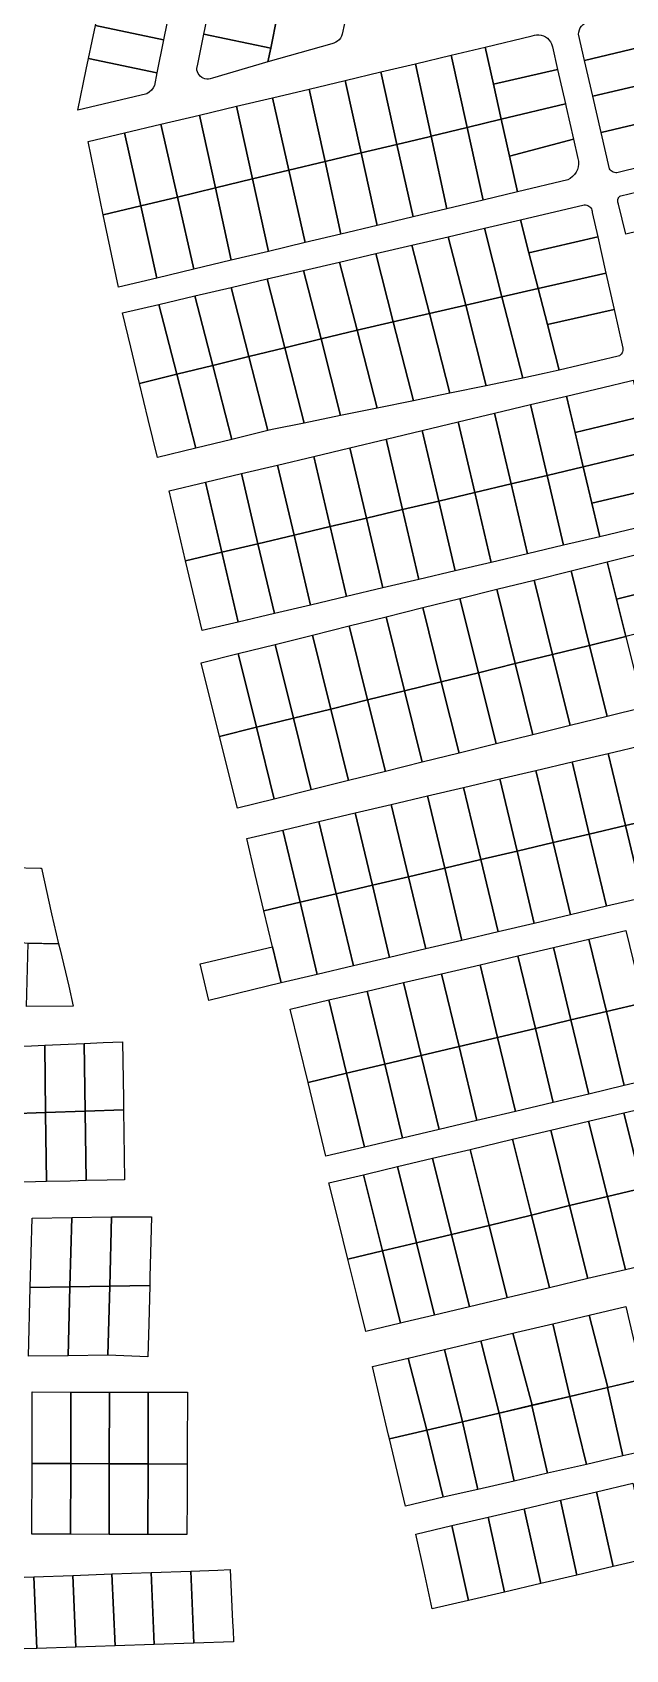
# Model space of a CAD drawing. Header units: millimetres. Extents: x 522658 to 553925, y 7796479 to 7820139.
# Drawn here: x 543034 to 543273, y 7804244 to 7804897 of the extents above; entities that cross this region are included whole.
import ezdxf

# ---------------------------------------------------------------- set-up
doc = ezdxf.new("R2010")
doc.units = ezdxf.units.MM
doc.layers.add('ZONA RESIDENCIAL 2 (ZR_2)', color=2, linetype='Continuous')

msp = doc.modelspace()

# ---------------------------------------------------------------- linework, layer by layer
at = {"layer": 'ZONA RESIDENCIAL 2 (ZR_2)'}
for points in [[(543089.45, 7804907.25), (543086.8, 7804893.96), (543059.35, 7804899.78), (543060.49, 7804905.16), (543062.15, 7804913.02), (543089.45, 7804907.25)], [(543130.06, 7804890.71), (543103.12, 7804896.33), (543105.79, 7804909.15), (543132.74, 7804903.53), (543130.06, 7804890.71)], [(543130.06, 7804890.71), (543132.74, 7804903.53), (543134.22, 7804910.62), (543160.84, 7804904.92), (543158.99, 7804896.3), (543158.67, 7804895.5), (543158.24, 7804894.75), (543157.69, 7804894.08), (543157.05, 7804893.5), (543156.33, 7804893.02), (543155.54, 7804892.66), (543154.71, 7804892.43), (543128.89, 7804885.12), (543130.06, 7804890.71)], [(543287.75, 7804893.04), (543256.84, 7804885.64), (543254.39, 7804896.25), (543254.49, 7804897.14), (543254.72, 7804898.01), (543255.1, 7804898.83), (543255.6, 7804899.57), (543256.22, 7804900.23), (543256.93, 7804900.77), (543257.73, 7804901.19), (543258.58, 7804901.48), (543284.24, 7804907.62), (543287.75, 7804893.04)], [(543086.8, 7804893.96), (543084.14, 7804880.69), (543056.54, 7804886.52), (543058, 7804893.42), (543059.35, 7804899.78), (543086.8, 7804893.96)], [(543106.51, 7804878.54), (543105.64, 7804878.24), (543104.93, 7804878.13), (543104.21, 7804878.13), (543103.5, 7804878.26), (543102.82, 7804878.5), (543102.19, 7804878.84), (543101.63, 7804879.29), (543101.15, 7804879.82), (543100.76, 7804880.42), (543100.47, 7804881.09), (543100.3, 7804881.78), (543100.24, 7804882.5), (543100.6, 7804884.21), (543103.12, 7804896.33), (543130.06, 7804890.71), (543128.89, 7804885.12), (543106.51, 7804878.54)], [(543245.93, 7804882.02), (543220.02, 7804876.1), (543216.68, 7804891.07), (543235.71, 7804895.59), (543236.57, 7804895.86), (543237.46, 7804896), (543238.39, 7804896.01), (543239.31, 7804895.87), (543240.2, 7804895.59), (543241.03, 7804895.17), (543241.79, 7804894.64), (543242.45, 7804893.99), (543243.01, 7804893.24), (543243.45, 7804892.42), (543243.75, 7804891.54), (543243.82, 7804891.22), (543245.93, 7804882.02)], [(543220.02, 7804876.1), (543223.18, 7804861.9), (543209.38, 7804858.59), (543202.97, 7804887.81), (543216.68, 7804891.07), (543220.02, 7804876.1)], [(543256.84, 7804885.64), (543287.75, 7804893.04), (543291.23, 7804878.59), (543260.17, 7804871.2), (543256.84, 7804885.64)], [(543084.14, 7804880.69), (543083.12, 7804875.56), (543082.57, 7804874.56), (543081.87, 7804873.66), (543081.04, 7804872.87), (543080.1, 7804872.22), (543052.12, 7804865.6), (543055.6, 7804882.06), (543056.54, 7804886.52), (543084.14, 7804880.69)], [(543194.85, 7804855.1), (543194.02, 7804854.89), (543181.06, 7804851.78), (543174.51, 7804881.04), (543188.55, 7804884.38), (543194.85, 7804855.1)], [(543209.38, 7804858.59), (543194.85, 7804855.1), (543188.55, 7804884.38), (543202.97, 7804887.81), (543209.38, 7804858.59)], [(543152, 7804844.81), (543145.55, 7804874.15), (543160.16, 7804877.63), (543166.64, 7804848.32), (543152, 7804844.81)], [(543166.64, 7804848.32), (543160.16, 7804877.63), (543174.51, 7804881.04), (543181.06, 7804851.78), (543166.64, 7804848.32)], [(543220.02, 7804876.1), (543245.93, 7804882.02), (543249.11, 7804868.11), (543223.18, 7804861.9), (543220.02, 7804876.1)], [(543294.74, 7804864.01), (543263.54, 7804856.58), (543260.17, 7804871.2), (543291.23, 7804878.59), (543294.74, 7804864.01)], [(543122.77, 7804837.8), (543116.28, 7804867.19), (543130.74, 7804870.63), (543137.37, 7804841.3), (543122.77, 7804837.8)], [(543137.37, 7804841.3), (543130.74, 7804870.63), (543145.55, 7804874.15), (543152, 7804844.81), (543137.37, 7804841.3)], [(543092.37, 7804830.51), (543085.68, 7804859.92), (543101.26, 7804863.62), (543107.71, 7804834.19), (543092.37, 7804830.51)], [(543107.71, 7804834.19), (543101.26, 7804863.62), (543116.28, 7804867.19), (543122.77, 7804837.8), (543107.71, 7804834.19)], [(543252.37, 7804853.87), (543226.5, 7804846.95), (543223.18, 7804861.9), (543249.11, 7804868.11), (543249.4, 7804866.86), (543252.37, 7804853.87)], [(543263.54, 7804856.58), (543294.74, 7804864.01), (543298.75, 7804847.39), (543270.41, 7804840.39), (543269.91, 7804840.32), (543269.4, 7804840.33), (543268.9, 7804840.42), (543268.42, 7804840.58), (543267.97, 7804840.82), (543267.57, 7804841.13), (543267.22, 7804841.5), (543266.93, 7804841.92), (543263.54, 7804856.58)], [(543062.47, 7804823.35), (543056.31, 7804852.94), (543071.03, 7804856.44), (543077.58, 7804826.97), (543062.47, 7804823.35)], [(543077.58, 7804826.97), (543071.03, 7804856.44), (543085.68, 7804859.92), (543092.37, 7804830.51), (543077.58, 7804826.97)], [(543215.81, 7804829.29), (543201.16, 7804825.78), (543194.85, 7804855.1), (543209.38, 7804858.59), (543215.81, 7804829.29)], [(543226.5, 7804846.95), (543229.69, 7804832.61), (543215.81, 7804829.29), (543209.38, 7804858.59), (543223.18, 7804861.9), (543226.5, 7804846.95)], [(543173.12, 7804819.06), (543166.64, 7804848.32), (543181.06, 7804851.78), (543187.61, 7804822.53), (543173.12, 7804819.06)], [(543201.16, 7804825.78), (543187.61, 7804822.53), (543181.06, 7804851.78), (543194.02, 7804854.89), (543194.85, 7804855.1), (543201.16, 7804825.78)], [(543229.69, 7804832.61), (543226.5, 7804846.95), (543252.37, 7804853.87), (543254.15, 7804846.11), (543254.34, 7804844.96), (543254.38, 7804843.8), (543254.22, 7804842.66), (543253.9, 7804841.57), (543253.4, 7804840.53), (543252.75, 7804839.59), (543251.97, 7804838.75), (543251.06, 7804838.05), (543250.06, 7804837.49), (543229.69, 7804832.61)], [(543143.98, 7804812.08), (543137.37, 7804841.3), (543152, 7804844.81), (543158.44, 7804815.54), (543143.98, 7804812.08)], [(543158.44, 7804815.54), (543152, 7804844.81), (543166.64, 7804848.32), (543173.12, 7804819.06), (543158.44, 7804815.54)], [(543114.12, 7804804.93), (543107.71, 7804834.19), (543122.77, 7804837.8), (543129.23, 7804808.55), (543114.12, 7804804.93)], [(543129.23, 7804808.55), (543122.77, 7804837.8), (543137.37, 7804841.3), (543143.98, 7804812.08), (543129.23, 7804808.55)], [(543305.22, 7804823.14), (543305.12, 7804823.12), (543273.46, 7804815.56), (543270.55, 7804827.66), (543270.38, 7804828.01), (543270.26, 7804828.38), (543270.2, 7804828.77), (543270.21, 7804829.16), (543270.28, 7804829.54), (543270.41, 7804829.91), (543270.6, 7804830.25), (543270.84, 7804830.56), (543271.12, 7804830.82), (543271.45, 7804831.04), (543301.78, 7804838.2), (543305.22, 7804823.14)], [(543084.07, 7804797.73), (543077.58, 7804826.97), (543092.37, 7804830.51), (543099.02, 7804801.31), (543084.07, 7804797.73)], [(543099.02, 7804801.31), (543092.37, 7804830.51), (543107.71, 7804834.19), (543114.12, 7804804.93), (543099.02, 7804801.31)], [(543068.58, 7804794.02), (543062.47, 7804823.35), (543077.58, 7804826.97), (543084.07, 7804797.73), (543068.58, 7804794.02)], [(543262.12, 7804814.38), (543234.35, 7804808.02), (543230.95, 7804821.3), (543256.71, 7804827.32), (543257.2, 7804827.31), (543257.69, 7804827.23), (543258.16, 7804827.06), (543258.59, 7804826.82), (543258.97, 7804826.5), (543259.3, 7804826.13), (543259.56, 7804825.71), (543259.75, 7804825.26), (543259.85, 7804824.77), (543259.88, 7804824.28), (543262.12, 7804814.38)], [(543223.44, 7804790.13), (543208.82, 7804786.78), (543201.73, 7804814.46), (543216.34, 7804817.88), (543223.44, 7804790.13)], [(543238.07, 7804793.48), (543223.44, 7804790.13), (543216.34, 7804817.88), (543230.95, 7804821.3), (543234.35, 7804808.02), (543238.07, 7804793.48)], [(543194.19, 7804783.42), (543179.57, 7804780.07), (543172.51, 7804807.63), (543187.12, 7804811.05), (543194.19, 7804783.42)], [(543208.82, 7804786.78), (543194.19, 7804783.42), (543187.12, 7804811.05), (543201.73, 7804814.46), (543208.82, 7804786.78)], [(543234.35, 7804808.02), (543262.12, 7804814.38), (543265.43, 7804799.75), (543238.07, 7804793.48), (543234.35, 7804808.02)], [(543164.95, 7804776.72), (543150.38, 7804773.16), (543143.29, 7804800.8), (543157.9, 7804804.22), (543164.95, 7804776.72)], [(543179.57, 7804780.07), (543164.95, 7804776.72), (543157.9, 7804804.22), (543172.51, 7804807.63), (543179.57, 7804780.07)], [(543135.81, 7804769.59), (543121.24, 7804766.02), (543114.07, 7804793.97), (543128.68, 7804797.38), (543135.81, 7804769.59)], [(543150.38, 7804773.16), (543135.81, 7804769.59), (543128.68, 7804797.38), (543143.29, 7804800.8), (543150.38, 7804773.16)], [(543268.74, 7804785.12), (543241.79, 7804778.94), (543238.07, 7804793.48), (543265.43, 7804799.75), (543268.74, 7804785.12)], [(543121.24, 7804766.02), (543106.67, 7804762.46), (543099.46, 7804790.55), (543114.07, 7804793.97), (543121.24, 7804766.02)], [(543223.44, 7804790.13), (543238.07, 7804793.48), (543241.79, 7804778.94), (543246.5, 7804760.54), (543240.51, 7804759.13), (543231.84, 7804757.33), (543223.44, 7804790.13)], [(543092.1, 7804758.89), (543077.09, 7804755.22), (543073.59, 7804769.8), (543070.24, 7804783.73), (543084.85, 7804787.14), (543092.1, 7804758.89)], [(543106.67, 7804762.46), (543092.1, 7804758.89), (543084.85, 7804787.14), (543099.46, 7804790.55), (543106.67, 7804762.46)], [(543194.19, 7804783.42), (543208.82, 7804786.78), (543217.14, 7804754.27), (543202.44, 7804751.21), (543194.19, 7804783.42)], [(543208.82, 7804786.78), (543223.44, 7804790.13), (543231.84, 7804757.33), (543217.14, 7804754.27), (543208.82, 7804786.78)], [(543272.27, 7804769.47), (543272.32, 7804768.96), (543272.28, 7804768.45), (543272.15, 7804767.96), (543271.95, 7804767.49), (543271.66, 7804767.07), (543271.31, 7804766.7), (543270.9, 7804766.39), (543270.45, 7804766.16), (543246.5, 7804760.54), (543241.79, 7804778.94), (543268.74, 7804785.12), (543272.27, 7804769.47)], [(543164.95, 7804776.72), (543179.57, 7804780.07), (543187.74, 7804748.18), (543173.03, 7804745.18), (543164.95, 7804776.72)], [(543179.57, 7804780.07), (543194.19, 7804783.42), (543202.44, 7804751.21), (543195.9, 7804749.85), (543187.74, 7804748.18), (543179.57, 7804780.07)], [(543135.81, 7804769.59), (543150.38, 7804773.16), (543158.32, 7804742.18), (543143.61, 7804739.18), (543135.81, 7804769.59)], [(543150.38, 7804773.16), (543164.95, 7804776.72), (543173.03, 7804745.18), (543158.32, 7804742.18), (543150.38, 7804773.16)], [(543106.67, 7804762.46), (543121.24, 7804766.02), (543128.91, 7804736.12), (543114.34, 7804732.55), (543106.67, 7804762.46)], [(543121.24, 7804766.02), (543135.81, 7804769.59), (543143.61, 7804739.18), (543130.6, 7804736.53), (543128.91, 7804736.12), (543121.24, 7804766.02)], [(543077.09, 7804755.22), (543092.1, 7804758.89), (543099.77, 7804728.99), (543084.31, 7804725.2), (543080.6, 7804740.64), (543077.09, 7804755.22)], [(543092.1, 7804758.89), (543106.67, 7804762.46), (543114.34, 7804732.55), (543099.77, 7804728.99), (543092.1, 7804758.89)], [(543279.89, 7804741.79), (543253.04, 7804735.37), (543249.58, 7804750.1), (543264.17, 7804753.59), (543275.32, 7804756.25), (543276.43, 7804756.52), (543279.89, 7804741.79)], [(543241.71, 7804718.01), (543227.11, 7804714.56), (543220.4, 7804743.13), (543234.99, 7804746.62), (543241.71, 7804718.01)], [(543256.31, 7804721.46), (543241.71, 7804718.01), (543234.99, 7804746.62), (543249.58, 7804750.1), (543256.31, 7804721.46)], [(543212.51, 7804711.11), (543197.91, 7804707.66), (543191.22, 7804736.16), (543205.81, 7804739.65), (543212.51, 7804711.11)], [(543227.11, 7804714.56), (543212.51, 7804711.11), (543205.81, 7804739.65), (543220.4, 7804743.13), (543227.11, 7804714.56)], [(543283.16, 7804727.88), (543256.31, 7804721.46), (543253.04, 7804735.37), (543279.89, 7804741.79), (543280.04, 7804741.16), (543283.16, 7804727.88)], [(543183.31, 7804704.21), (543168.72, 7804700.76), (543162.04, 7804729.19), (543176.63, 7804732.68), (543183.31, 7804704.21)], [(543197.91, 7804707.66), (543183.31, 7804704.21), (543176.63, 7804732.68), (543191.22, 7804736.16), (543197.91, 7804707.66)], [(543154.12, 7804697.31), (543139.52, 7804693.86), (543132.86, 7804722.22), (543147.45, 7804725.71), (543154.12, 7804697.31)], [(543168.72, 7804700.76), (543154.12, 7804697.31), (543147.45, 7804725.71), (543162.04, 7804729.19), (543168.72, 7804700.76)], [(543286.62, 7804713.15), (543259.75, 7804706.8), (543256.31, 7804721.46), (543283.16, 7804727.88), (543283.18, 7804727.81), (543286.58, 7804713.31), (543286.62, 7804713.15)], [(543124.92, 7804690.41), (543110.32, 7804686.96), (543103.68, 7804715.25), (543118.27, 7804718.74), (543124.92, 7804690.41)], [(543139.52, 7804693.86), (543124.92, 7804690.41), (543118.27, 7804718.74), (543132.86, 7804722.22), (543139.52, 7804693.86)], [(543241.71, 7804718.01), (543256.31, 7804721.46), (543262.94, 7804693.21), (543248.34, 7804689.77), (543241.71, 7804718.01)], [(543110.32, 7804686.96), (543095.72, 7804683.51), (543089.09, 7804711.77), (543103.68, 7804715.25), (543110.32, 7804686.96)], [(543212.51, 7804711.11), (543227.11, 7804714.56), (543233.74, 7804686.32), (543219.14, 7804682.88), (543212.51, 7804711.11)], [(543227.11, 7804714.56), (543241.71, 7804718.01), (543248.34, 7804689.77), (543233.74, 7804686.32), (543227.11, 7804714.56)], [(543259.75, 7804706.8), (543286.62, 7804713.15), (543289.82, 7804699.53), (543288.48, 7804699.23), (543277.54, 7804696.66), (543262.94, 7804693.21), (543259.75, 7804706.8)], [(543183.31, 7804704.21), (543197.91, 7804707.66), (543204.54, 7804679.43), (543189.94, 7804675.99), (543183.31, 7804704.21)], [(543197.91, 7804707.66), (543212.51, 7804711.11), (543219.14, 7804682.88), (543204.54, 7804679.43), (543197.91, 7804707.66)], [(543154.12, 7804697.31), (543168.72, 7804700.76), (543175.34, 7804672.54), (543160.74, 7804669.1), (543154.12, 7804697.31)], [(543168.72, 7804700.76), (543183.31, 7804704.21), (543189.94, 7804675.99), (543175.34, 7804672.54), (543168.72, 7804700.76)], [(543124.92, 7804690.41), (543139.52, 7804693.86), (543146.14, 7804665.65), (543131.54, 7804662.21), (543124.92, 7804690.41)], [(543139.52, 7804693.86), (543154.12, 7804697.31), (543160.74, 7804669.1), (543146.14, 7804665.65), (543139.52, 7804693.86)], [(543095.72, 7804683.51), (543110.32, 7804686.96), (543116.94, 7804658.76), (543102.34, 7804655.31), (543095.72, 7804683.51)], [(543110.32, 7804686.96), (543124.92, 7804690.41), (543131.54, 7804662.21), (543116.94, 7804658.76), (543110.32, 7804686.96)], [(543296.66, 7804674.74), (543269.67, 7804668.04), (543265.94, 7804683.08), (543292.92, 7804689.78), (543296.66, 7804674.74)], [(543273.43, 7804652.92), (543258.83, 7804649.33), (543251.35, 7804679.45), (543265.94, 7804683.08), (543273.43, 7804652.92)], [(543243.93, 7804645.66), (543228.82, 7804641.95), (543221.35, 7804672), (543236.45, 7804675.75), (543243.93, 7804645.66)], [(543258.83, 7804649.33), (543243.93, 7804645.66), (543236.45, 7804675.75), (543251.35, 7804679.45), (543258.83, 7804649.33)], [(543269.67, 7804668.04), (543296.66, 7804674.74), (543300.43, 7804659.56), (543273.43, 7804652.92), (543269.67, 7804668.04)], [(543213.97, 7804638.3), (543198.96, 7804634.6), (543191.51, 7804664.58), (543206.51, 7804668.31), (543213.97, 7804638.3)], [(543228.82, 7804641.95), (543213.97, 7804638.3), (543206.51, 7804668.31), (543221.35, 7804672), (543228.82, 7804641.95)], [(543184.1, 7804630.95), (543169.21, 7804627.29), (543161.78, 7804657.19), (543176.66, 7804660.89), (543184.1, 7804630.95)], [(543198.96, 7804634.6), (543184.1, 7804630.95), (543176.66, 7804660.89), (543191.51, 7804664.58), (543198.96, 7804634.6)], [(543154.31, 7804623.62), (543139.25, 7804619.92), (543131.84, 7804649.75), (543146.89, 7804653.49), (543154.31, 7804623.62)], [(543169.21, 7804627.29), (543154.31, 7804623.62), (543146.89, 7804653.49), (543161.78, 7804657.19), (543169.21, 7804627.29)], [(543139.25, 7804619.92), (543124.29, 7804616.24), (543116.89, 7804646.04), (543131.84, 7804649.75), (543139.25, 7804619.92)], [(543243.93, 7804645.66), (543258.83, 7804649.33), (543265.96, 7804620.65), (543251.06, 7804616.95), (543243.93, 7804645.66)], [(543258.83, 7804649.33), (543273.43, 7804652.92), (543280.55, 7804624.28), (543265.96, 7804620.65), (543258.83, 7804649.33)], [(543124.29, 7804616.24), (543109.39, 7804612.58), (543102, 7804642.34), (543116.89, 7804646.04), (543124.29, 7804616.24)], [(543213.97, 7804638.3), (543228.82, 7804641.95), (543235.96, 7804613.2), (543221.12, 7804609.51), (543213.97, 7804638.3)], [(543228.82, 7804641.95), (543243.93, 7804645.66), (543251.06, 7804616.95), (543235.96, 7804613.2), (543228.82, 7804641.95)], [(543184.1, 7804630.95), (543198.96, 7804634.6), (543206.12, 7804605.78), (543191.27, 7804602.09), (543184.1, 7804630.95)], [(543198.96, 7804634.6), (543213.97, 7804638.3), (543221.12, 7804609.51), (543206.12, 7804605.78), (543198.96, 7804634.6)], [(543154.31, 7804623.62), (543169.21, 7804627.29), (543176.39, 7804598.39), (543161.5, 7804594.69), (543154.31, 7804623.62)], [(543169.21, 7804627.29), (543184.1, 7804630.95), (543191.27, 7804602.09), (543176.39, 7804598.39), (543169.21, 7804627.29)], [(543139.25, 7804619.92), (543154.31, 7804623.62), (543161.5, 7804594.69), (543146.45, 7804590.95), (543139.25, 7804619.92)], [(543109.39, 7804612.58), (543124.29, 7804616.24), (543131.5, 7804587.23), (543116.61, 7804583.53), (543109.39, 7804612.58)], [(543124.29, 7804616.24), (543139.25, 7804619.92), (543146.45, 7804590.95), (543131.5, 7804587.23), (543124.29, 7804616.24)], [(543266.37, 7804605.69), (543280.97, 7804609.13), (543284.45, 7804594.57), (543287.93, 7804579.98), (543273.33, 7804576.54), (543266.37, 7804605.69)], [(543237.17, 7804598.81), (543251.78, 7804602.25), (543258.73, 7804573.09), (543244.13, 7804569.65), (543237.17, 7804598.81)], [(543251.78, 7804602.25), (543266.37, 7804605.69), (543273.33, 7804576.54), (543258.73, 7804573.09), (543251.78, 7804602.25)], [(543207.97, 7804591.93), (543222.57, 7804595.37), (543229.53, 7804566.2), (543214.93, 7804562.76), (543207.97, 7804591.93)], [(543222.57, 7804595.37), (543237.17, 7804598.81), (543244.13, 7804569.65), (543229.53, 7804566.2), (543222.57, 7804595.37)], [(543178.77, 7804585.05), (543193.37, 7804588.49), (543200.33, 7804559.31), (543185.73, 7804555.87), (543178.77, 7804585.05)], [(543193.37, 7804588.49), (543207.97, 7804591.93), (543214.93, 7804562.76), (543200.33, 7804559.31), (543193.37, 7804588.49)], [(543149.57, 7804578.17), (543164.17, 7804581.61), (543171.13, 7804552.43), (543156.53, 7804548.99), (543149.57, 7804578.17)], [(543164.17, 7804581.61), (543178.77, 7804585.05), (543185.73, 7804555.87), (543171.13, 7804552.43), (543164.17, 7804581.61)], [(543134.97, 7804574.73), (543149.57, 7804578.17), (543156.53, 7804548.99), (543141.93, 7804545.55), (543134.97, 7804574.73)], [(543280.29, 7804547.35), (543265.69, 7804543.91), (543258.73, 7804573.09), (543273.33, 7804576.54), (543280.29, 7804547.35)], [(543280.29, 7804547.35), (543273.33, 7804576.54), (543287.93, 7804579.98), (543291.41, 7804565.39), (543294.89, 7804550.8), (543280.29, 7804547.35)], [(543120.37, 7804571.29), (543134.97, 7804574.73), (543141.93, 7804545.55), (543127.33, 7804542.11), (543123.85, 7804556.7), (543120.37, 7804571.29)], [(543251.09, 7804540.46), (543236.49, 7804537.02), (543229.53, 7804566.2), (543244.13, 7804569.65), (543251.09, 7804540.46)], [(543265.69, 7804543.91), (543251.09, 7804540.46), (543244.13, 7804569.65), (543258.73, 7804573.09), (543265.69, 7804543.91)], [(543221.89, 7804533.58), (543207.29, 7804530.14), (543200.33, 7804559.31), (543214.93, 7804562.76), (543221.89, 7804533.58)], [(543236.49, 7804537.02), (543221.89, 7804533.58), (543214.93, 7804562.76), (543229.53, 7804566.2), (543236.49, 7804537.02)], [(543037.57, 7804559.26), (543041.53, 7804540.85), (543044.4, 7804528.73), (543024.09, 7804529.15), (543025.17, 7804559.53), (543037.09, 7804559.25), (543037.17, 7804559.25), (543037.57, 7804559.26)], [(543192.69, 7804526.7), (543178.09, 7804523.26), (543171.13, 7804552.43), (543185.73, 7804555.87), (543192.69, 7804526.7)], [(543207.29, 7804530.14), (543192.69, 7804526.7), (543185.73, 7804555.87), (543200.33, 7804559.31), (543207.29, 7804530.14)], [(543163.49, 7804519.82), (543148.89, 7804516.37), (543141.93, 7804545.55), (543156.53, 7804548.99), (543163.49, 7804519.82)], [(543178.09, 7804523.26), (543163.49, 7804519.82), (543156.53, 7804548.99), (543171.13, 7804552.43), (543178.09, 7804523.26)], [(543148.89, 7804516.37), (543134.29, 7804512.93), (543130.81, 7804527.52), (543127.33, 7804542.11), (543141.93, 7804545.55), (543148.89, 7804516.37)], [(543265.61, 7804501.4), (543251.32, 7804498), (543244.27, 7804527.25), (543258.57, 7804530.59), (543265.61, 7804501.4)], [(543280.56, 7804504.96), (543265.61, 7804501.4), (543258.57, 7804530.59), (543273.54, 7804534.09), (543280.56, 7804504.96)], [(543031.39, 7804503.47), (543032.07, 7804528.99), (543044.4, 7804528.73), (543044.99, 7804526.25), (543048.51, 7804511.67), (543050.24, 7804503.62), (543031.39, 7804503.47)], [(543101.61, 7804520.64), (543130.81, 7804527.52), (543134.29, 7804512.93), (543105.12, 7804505.91), (543101.61, 7804520.64)], [(543236.96, 7804494.57), (543221.69, 7804490.94), (543214.61, 7804520.32), (543229.89, 7804523.89), (543236.96, 7804494.57)], [(543251.32, 7804498), (543236.96, 7804494.57), (543229.89, 7804523.89), (543244.27, 7804527.25), (543251.32, 7804498)], [(543206.14, 7804487.24), (543190.84, 7804483.59), (543183.73, 7804513.1), (543199.04, 7804516.68), (543206.14, 7804487.24)], [(543221.69, 7804490.94), (543206.14, 7804487.24), (543199.04, 7804516.68), (543214.61, 7804520.32), (543221.69, 7804490.94)], [(543176.12, 7804480.09), (543160.74, 7804476.42), (543153.59, 7804506.05), (543168.99, 7804509.65), (543176.12, 7804480.09)], [(543190.84, 7804483.59), (543176.12, 7804480.09), (543168.99, 7804509.65), (543183.73, 7804513.1), (543190.84, 7804483.59)], [(543160.74, 7804476.42), (543145.15, 7804472.71), (543137.99, 7804502.4), (543153.59, 7804506.05), (543160.74, 7804476.42)], [(543265.61, 7804501.4), (543280.56, 7804504.96), (543287.79, 7804474.98), (543272.83, 7804471.44), (543265.61, 7804501.4)], [(543236.96, 7804494.57), (543251.32, 7804498), (543258.54, 7804468.06), (543244.17, 7804464.66), (543236.96, 7804494.57)], [(543251.32, 7804498), (543265.61, 7804501.4), (543272.83, 7804471.44), (543258.54, 7804468.06), (543251.32, 7804498)], [(543206.14, 7804487.24), (543221.69, 7804490.94), (543228.9, 7804461.05), (543215.04, 7804457.77), (543213.34, 7804457.37), (543206.14, 7804487.24)], [(543221.69, 7804490.94), (543236.96, 7804494.57), (543244.17, 7804464.66), (543228.9, 7804461.05), (543221.69, 7804490.94)], [(543039.19, 7804460.54), (543024.2, 7804460.01), (543023.83, 7804487.11), (543033.53, 7804487.54), (543038.82, 7804487.77), (543039.19, 7804460.54)], [(543055.17, 7804461.11), (543039.19, 7804460.54), (543038.82, 7804487.77), (543048.28, 7804488.19), (543054.8, 7804488.48), (543055.17, 7804461.11)], [(543070.65, 7804461.66), (543055.17, 7804461.11), (543054.8, 7804488.48), (543062.46, 7804488.82), (543070.28, 7804489.16), (543070.59, 7804466.16), (543070.65, 7804461.66)], [(543176.12, 7804480.09), (543190.84, 7804483.59), (543198.04, 7804453.75), (543183.31, 7804450.27), (543176.12, 7804480.09)], [(543190.84, 7804483.59), (543206.14, 7804487.24), (543213.34, 7804457.37), (543198.04, 7804453.75), (543190.84, 7804483.59)], [(543160.74, 7804476.42), (543176.12, 7804480.09), (543183.31, 7804450.27), (543167.92, 7804446.63), (543160.74, 7804476.42)], [(543145.15, 7804472.71), (543160.74, 7804476.42), (543167.92, 7804446.63), (543152.33, 7804442.94), (543145.15, 7804472.71)], [(543294.67, 7804433.51), (543280.19, 7804430.07), (543272.64, 7804460.43), (543287.12, 7804463.88), (543294.67, 7804433.51)], [(543035.09, 7804432.55), (543024.57, 7804432.3), (543024.2, 7804459.64), (543024.2, 7804460.01), (543039.19, 7804460.54), (543039.19, 7804460.29), (543039.56, 7804432.66), (543035.09, 7804432.55)], [(543049.12, 7804432.89), (543039.56, 7804432.66), (543039.19, 7804460.29), (543039.19, 7804460.54), (543055.17, 7804461.11), (543055.17, 7804460.99), (543055.55, 7804433.05), (543049.12, 7804432.89)], [(543063.99, 7804433.25), (543055.55, 7804433.05), (543055.17, 7804460.99), (543055.17, 7804461.11), (543070.65, 7804461.66), (543071.04, 7804433.42), (543063.99, 7804433.25)], [(543280.19, 7804430.07), (543266.04, 7804426.58), (543258.46, 7804457.06), (543272.64, 7804460.43), (543280.19, 7804430.07)], [(543250.79, 7804423.03), (543235.33, 7804419.14), (543227.72, 7804449.75), (543243.23, 7804453.44), (543250.79, 7804423.03)], [(543266.04, 7804426.58), (543250.79, 7804423.03), (543243.23, 7804453.44), (543258.46, 7804457.06), (543266.04, 7804426.58)], [(543203.09, 7804411.3), (543195.44, 7804442.08), (543210.67, 7804445.7), (543218.32, 7804414.92), (543203.09, 7804411.3)], [(543235.33, 7804419.14), (543218.32, 7804414.92), (543210.67, 7804445.7), (543227.72, 7804449.75), (543235.33, 7804419.14)], [(543175.16, 7804404.66), (543167.51, 7804435.45), (543169.22, 7804435.85), (543181.3, 7804438.72), (543188.95, 7804407.94), (543175.16, 7804404.66)], [(543203.09, 7804411.3), (543188.95, 7804407.94), (543181.3, 7804438.72), (543195.44, 7804442.08), (543203.09, 7804411.3)], [(543175.16, 7804404.66), (543161.22, 7804401.35), (543157.42, 7804416.63), (543153.57, 7804432.13), (543167.51, 7804435.45), (543175.16, 7804404.66)], [(543250.79, 7804423.03), (543266.04, 7804426.58), (543273.37, 7804397.07), (543258.14, 7804393.45), (543250.79, 7804423.03)], [(543266.04, 7804426.58), (543280.19, 7804430.07), (543287.55, 7804400.44), (543273.37, 7804397.07), (543266.04, 7804426.58)], [(543048.98, 7804390.09), (543032.98, 7804389.81), (543033.71, 7804417.94), (543049.71, 7804418.21), (543048.98, 7804390.09)], [(543065.07, 7804390.36), (543048.98, 7804390.09), (543049.71, 7804418.21), (543065.8, 7804418.48), (543065.07, 7804390.36)], [(543081.23, 7804390.63), (543065.07, 7804390.36), (543065.8, 7804418.48), (543081.95, 7804418.42), (543081.32, 7804394.05), (543081.23, 7804390.63)], [(543218.32, 7804414.92), (543235.33, 7804419.14), (543242.63, 7804389.76), (543225.58, 7804385.71), (543218.32, 7804414.92)], [(543235.33, 7804419.14), (543250.79, 7804423.03), (543258.14, 7804393.45), (543242.63, 7804389.76), (543235.33, 7804419.14)], [(543210.35, 7804382.09), (543203.09, 7804411.3), (543218.32, 7804414.92), (543225.58, 7804385.71), (543210.35, 7804382.09)], [(543182.42, 7804375.45), (543175.16, 7804404.66), (543188.95, 7804407.94), (543196.21, 7804378.73), (543184.13, 7804375.86), (543182.42, 7804375.45)], [(543188.95, 7804407.94), (543203.09, 7804411.3), (543210.35, 7804382.09), (543196.21, 7804378.73), (543188.95, 7804407.94)], [(543182.42, 7804375.45), (543168.48, 7804372.14), (543164.83, 7804386.83), (543161.22, 7804401.35), (543175.16, 7804404.66), (543182.42, 7804375.45)], [(543032.98, 7804389.81), (543048.98, 7804390.09), (543048.26, 7804362.3), (543032.26, 7804362.13), (543032.98, 7804389.81)], [(543048.98, 7804390.09), (543065.07, 7804390.36), (543064.35, 7804362.47), (543048.26, 7804362.3), (543048.98, 7804390.09)], [(543065.07, 7804390.36), (543081.23, 7804390.63), (543080.83, 7804375.13), (543080.49, 7804361.88), (543064.35, 7804362.47), (543065.07, 7804390.36)], [(543266.17, 7804349.47), (543258.64, 7804378.7), (543273.51, 7804382.24), (543280.35, 7804352.82), (543266.17, 7804349.47)], [(543250.9, 7804345.87), (543235.63, 7804342.27), (543227.89, 7804371.39), (543229.46, 7804371.76), (543244.05, 7804375.23), (543250.9, 7804345.87)], [(543266.17, 7804349.47), (543250.9, 7804345.87), (543244.05, 7804375.23), (543258.64, 7804378.7), (543266.17, 7804349.47)], [(543222.36, 7804339.14), (543207.58, 7804335.65), (543200.28, 7804364.82), (543214.87, 7804368.29), (543222.36, 7804339.14)], [(543235.63, 7804342.27), (543222.36, 7804339.14), (543214.87, 7804368.29), (543227.89, 7804371.39), (543235.63, 7804342.27)], [(543193.09, 7804332.23), (543178.04, 7804328.68), (543177.67, 7804330.26), (543174.57, 7804343.4), (543171.15, 7804357.9), (543185.55, 7804361.32), (543193.09, 7804332.23)], [(543207.58, 7804335.65), (543193.09, 7804332.23), (543185.55, 7804361.32), (543200.28, 7804364.82), (543207.58, 7804335.65)], [(543286.78, 7804325.15), (543272.23, 7804321.79), (543266.12, 7804349.46), (543280.35, 7804352.82), (543286.78, 7804325.15)], [(543033.7, 7804318.79), (543033.78, 7804347.68), (543049.38, 7804347.64), (543049.3, 7804318.73), (543033.7, 7804318.79)], [(543049.3, 7804318.73), (543049.38, 7804347.64), (543064.98, 7804347.61), (543064.9, 7804318.66), (543049.3, 7804318.73)], [(543064.9, 7804318.66), (543064.98, 7804347.61), (543080.6, 7804347.58), (543080.52, 7804318.6), (543064.9, 7804318.66)], [(543080.52, 7804318.6), (543080.6, 7804347.58), (543088.91, 7804347.56), (543095.93, 7804347.54), (543096.23, 7804347.54), (543096.41, 7804347.54), (543096.35, 7804324.39), (543096.33, 7804318.53), (543080.52, 7804318.6)], [(543272.23, 7804321.79), (543257.58, 7804318.41), (543250.91, 7804345.87), (543266.12, 7804349.46), (543272.23, 7804321.79)], [(543241.85, 7804314.79), (543228.36, 7804311.68), (543222.36, 7804339.14), (543235.5, 7804342.24), (543241.85, 7804314.79)], [(543257.58, 7804318.41), (543241.85, 7804314.79), (543235.5, 7804342.24), (543250.91, 7804345.87), (543257.58, 7804318.41)], [(543213.74, 7804308.31), (543199.78, 7804305.09), (543193.09, 7804332.23), (543207.58, 7804335.65), (543213.74, 7804308.31)], [(543228.36, 7804311.68), (543213.74, 7804308.31), (543207.58, 7804335.65), (543222.36, 7804339.14), (543228.36, 7804311.68)], [(543199.78, 7804305.09), (543184.44, 7804301.55), (543178.04, 7804328.68), (543193.09, 7804332.23), (543199.78, 7804305.09)], [(543033.62, 7804290.18), (543033.7, 7804318.79), (543049.3, 7804318.73), (543049.22, 7804290.14), (543033.62, 7804290.18)], [(543049.22, 7804290.14), (543049.3, 7804318.73), (543064.9, 7804318.66), (543064.82, 7804290.11), (543049.22, 7804290.14)], [(543064.82, 7804290.11), (543064.9, 7804318.66), (543080.52, 7804318.6), (543080.45, 7804290.07), (543064.82, 7804290.11)], [(543080.45, 7804290.07), (543080.52, 7804318.6), (543096.33, 7804318.53), (543096.3, 7804305.64), (543096.26, 7804290.04), (543096.09, 7804290.04), (543095.8, 7804290.04), (543080.45, 7804290.07)], [(543268.33, 7804277.08), (543253.73, 7804273.66), (543247.06, 7804303.91), (543261.66, 7804307.33), (543268.33, 7804277.08)], [(543282.93, 7804280.5), (543268.33, 7804277.08), (543261.66, 7804307.33), (543276.27, 7804310.75), (543282.93, 7804280.5)], [(543239.12, 7804270.24), (543224.52, 7804266.81), (543217.85, 7804297.08), (543232.45, 7804300.5), (543239.12, 7804270.24)], [(543253.73, 7804273.66), (543239.12, 7804270.24), (543232.45, 7804300.5), (543247.06, 7804303.91), (543253.73, 7804273.66)], [(543224.52, 7804266.81), (543209.91, 7804263.39), (543203.25, 7804293.66), (543217.85, 7804297.08), (543224.52, 7804266.81)], [(543209.91, 7804263.39), (543195.31, 7804259.97), (543191.99, 7804275.06), (543188.64, 7804290.24), (543203.25, 7804293.66), (543209.91, 7804263.39)], [(543067.22, 7804245.12), (543065.91, 7804274.15), (543081.76, 7804274.73), (543083.07, 7804245.65), (543067.22, 7804245.12)], [(543083.07, 7804245.65), (543081.76, 7804274.73), (543097.76, 7804275.31), (543099.07, 7804246.19), (543083.07, 7804245.65)], [(543115.06, 7804246.73), (543099.07, 7804246.19), (543097.76, 7804275.31), (543108.65, 7804275.71), (543113.75, 7804275.9), (543114.7, 7804254.77), (543114.86, 7804251.08), (543115.04, 7804247.13), (543115.06, 7804246.73)], [(543020.03, 7804243.54), (543018.73, 7804272.42), (543034.37, 7804272.99), (543035.68, 7804244.06), (543020.03, 7804243.54)], [(543035.68, 7804244.06), (543034.37, 7804272.99), (543050.11, 7804273.57), (543051.42, 7804244.59), (543035.68, 7804244.06)], [(543051.42, 7804244.59), (543050.11, 7804273.57), (543065.91, 7804274.15), (543067.22, 7804245.12), (543051.42, 7804244.59)]]:
    msp.add_lwpolyline(points, close=True, dxfattribs=at)

doc.saveas('drawing.dxf')
